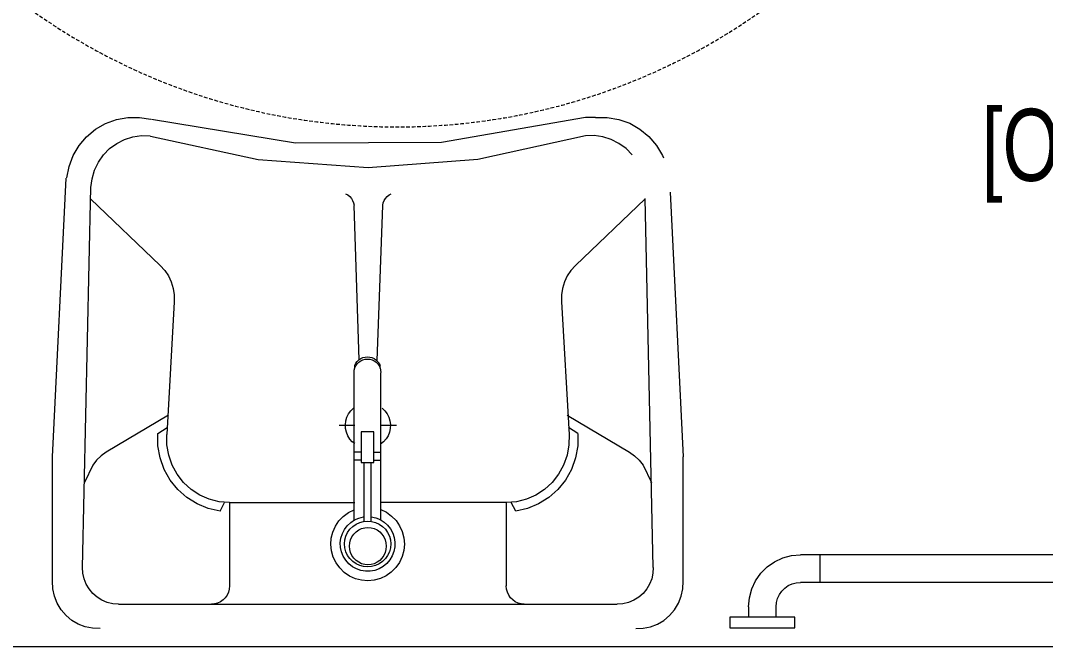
# Model space of a CAD drawing. Header units: millimetres. Extents: x -160614 to 59925, y -157025 to 0.
# Drawn here: x -63682 to -62544, y -113013 to -112318 of the extents above; entities that cross this region are included whole.
import ezdxf

# ---------------------------------------------------------------- set-up
doc = ezdxf.new("R2010")
doc.units = ezdxf.units.MM
doc.header["$LTSCALE"] = 8
doc.linetypes.add('TRATTEGGIATA', pattern=[0.75, 0.5, -0.25])
doc.layers.get('0').update_dxf_attribs({"color": 9, "lineweight": 5})
for name, color, linetype, lineweight in [('72_EGR_BASE_TEXT', 9, 'Continuous', 5), ('72_EGR_EQP_TAG', 9, 'Continuous', 5), ('LOADING', 9, 'Continuous', 5), ('SANIT', 9, 'Continuous', 5), ('Walls', 9, 'Continuous', 5)]:
    doc.layers.add(name, color=color, linetype=linetype, lineweight=lineweight)
doc.layers.get('0').off()
doc.layers.get('0').freeze()
doc.styles.add('X3G_ENTITY_9F38', font='swisscl.ttf', dxfattribs={"height": 0.2})

# ---------------------------------------------------------------- blocks, each defined once
blk = doc.blocks.new('Wheelchair')
at = {"linetype": 'TRATTEGGIATA'}
blk.add_circle((9928.937600090041, 4043.271172839741), 700.0000000000001, dxfattribs=at)
blk = doc.blocks.new('1stF')
at = {"layer": 'SANIT', "color": 9}
for p, q in [((-63587.23051745916, -112432.5957096565, 0.1044569282088159), (-63575.15245282796, -112428.1666132055, 0.1044569282088101)), ((-63575.15245282796, -112428.1666132055, 0.1044569282088101), (-63562.49517119449, -112425.8666121289, 0.1044569282088039)), ((-63562.49517119449, -112425.8666121289, 0.1044569282088039), (-63549.63117201749, -112425.7635094018, 0.1044569282087972)), ((-63549.63117201749, -112425.7635094018, 0.1044569282087972), (-63536.93875527201, -112427.8604080451, 0.1044569282087906)), ((-63376.28014194901, -112454.5731250861, 0.1044569282087053), (-63536.14835362375, -112428.0668017333, 0.1044569282087901)), ((-63054.59997130168, -112425.8511562668, 0.1044569282085414), (-63214.2175478987, -112453.8274309145, 0.1044569282086218)), ((-63043.38517145213, -112425.8322667098, 0.1044569282085357), (-63054.58517137222, -112425.8423561488, 0.1044569282085414)), ((-63043.38437147468, -112425.8294667032, 0.1044569282085357), (-63030.4283717401, -112425.7961632416, 0.104456928208529)), ((-63030.4283717401, -112425.7961632416, 0.104456928208529), (-63017.65805419121, -112427.9936612624, 0.1044569282085219)), ((-63017.65805419121, -112427.9936612624, 0.1044569282085219), (-63005.45751935529, -112432.3559638339, 0.1044569282085152)), ((-63608.25480034278, -112447.2616775492, 0.1044569282088257), (-63598.3738661274, -112439.0237986435, 0.1044569282088212)), ((-63598.3738661274, -112439.0237986435, 0.1044569282088212), (-63587.23051745916, -112432.5957096565, 0.1044569282088159)), ((-63005.45751935529, -112432.3559638339, 0.1044569282085152), (-62994.19006826991, -112438.7530738564, 0.104456928208509)), ((-62994.19006826991, -112438.7530738564, 0.104456928208509), (-62984.19170246046, -112446.9939940135, 0.1044569282085032)), ((-63616.58242204465, -112457.0666440508, 0.1044569282088292), (-63608.25480034278, -112447.2616775492, 0.1044569282088257)), ((-63574.7680408727, -112454.7087101366, 0.1044569282088079), (-63566.08917611028, -112450.2960408303, 0.1044569282088039)), ((-63566.08917611028, -112450.2960408303, 0.1044569282088039), (-63556.82149950141, -112447.3668668219, 0.1044569282087995)), ((-63556.82149950141, -112447.3668668219, 0.1044569282087995), (-63547.20941042766, -112445.9985900634, 0.1044569282087946)), ((-63547.20941042766, -112445.9985900634, 0.1044569282087946), (-63537.50670860318, -112446.2270125812, 0.1044569282087892)), ((-63537.18250309379, -112446.9169099923, 0.1044569282087892), (-63537.19150311552, -112446.9142100641, 0.1044569282087892)), ((-63417.780594874, -112472.9907564939, 0.1044569282087253), (-63537.18250309379, -112446.9169099923, 0.1044569282087892)), ((-63054.67010867462, -112446.2161568278, 0.1044569282085397), (-63173.98699770408, -112472.6354096489, 0.1044569282085996)), ((-63044.96501046192, -112445.9922793263, 0.1044569282085348), (-63054.67500862485, -112446.2223568667, 0.1044569282085397)), ((-63035.35499952204, -112447.3622025844, 0.1044569282085299), (-63044.96501046192, -112445.9922793263, 0.1044569282085348)), ((-63026.0849761244, -112450.2921285576, 0.1044569282085246), (-63035.35499952204, -112447.3622025844, 0.1044569282085299)), ((-63017.4049409079, -112454.7020592423, 0.1044569282085197), (-63026.0849761244, -112450.2921285576, 0.1044569282085246)), ((-62984.19170246046, -112446.9939940135, 0.1044569282085032), (-62975.76042388642, -112456.8334266846, 0.1044569282084984)), ((-63623.11203353066, -112468.1507961941, 0.1044569282088319), (-63616.58242204465, -112457.0666440508, 0.1044569282088292)), ((-63589.46603886044, -112467.4832275097, 0.1044569282088146), (-63582.62889471959, -112460.4882729107, 0.1044569282088114)), ((-63582.62889471959, -112460.4882729107, 0.1044569282088114), (-63574.7680408727, -112454.7087101366, 0.1044569282088079)), ((-63214.2175478987, -112453.8274309145, 0.1044569282086218), (-63376.28014194901, -112454.5731250861, 0.1044569282087053)), ((-63009.54489475122, -112460.4819964748, 0.1044569282085152), (-63017.4049409079, -112454.7020592423, 0.1044569282085197)), ((-63002.71483893186, -112467.4719419329, 0.1044569282085112), (-63009.54489475122, -112460.4819964748, 0.1044569282085152)), ((-62975.76042388642, -112456.8334266846, 0.1044569282084984), (-62969.14883490192, -112467.9764738875, 0.1044569282084939)), ((-63627.65143740695, -112480.1879324445, 0.1044569282088332), (-63623.11203353066, -112468.1507961941, 0.1044569282088319)), ((-63595.09897476766, -112475.5092724927, 0.1044569282088168), (-63589.46603886044, -112467.4832275097, 0.1044569282088146)), ((-63295.87092593318, -112481.6233829687, 0.1044569282086618), (-63417.780594874, -112472.9907564939, 0.1044569282087253)), ((-63173.98699770408, -112472.6354096489, 0.1044569282085996), (-63295.87092593318, -112481.6233829687, 0.1044569282086618)), ((-62969.14883490192, -112467.9764738875, 0.1044569282084939), (-62968.08101060014, -112470.7918665694, 0.104456928208493)), ((-63630.06683650665, -112492.8231517334, 0.1044569282088336), (-63627.65143740695, -112480.1879324445, 0.1044569282088332)), ((-63602.19352880941, -112493.7869291477, 0.104456928208819), (-63599.37900413066, -112484.3548066715, 0.1044569282088186)), ((-63599.37900413066, -112484.3548066715, 0.1044569282088186), (-63595.09897476766, -112475.5092724927, 0.1044569282088168)), ((-63645.9618651779, -112802.2952786752, 0.1044569282088186), (-63630.84183317266, -112493.2406579221, 0.1044569282088341)), ((-63603.46835078491, -112503.5575393281, 0.104456928208819), (-63602.19352880941, -112493.7869291477, 0.104456928208819)), ((-63612.82118652581, -112924.8468140297, 0.1044569282087923), (-63603.47455079161, -112503.5567393776, 0.104456928208819)), ((-62960.57350679097, -112508.8429779618, 0.1044569282084864), (-62946.21246519993, -112802.2896907364, 0.1044569282084566)), ((-63603.7444496933, -112516.2167415333, 0.1044569282088181), (-63526.46386067575, -112589.9761244016, 0.1044569282087728)), ((-63320.818095872, -112510.4328821887, 0.1044569282086724), (-63318.40088504931, -112511.7881628858, 0.1044569282086711)), ((-63318.40088504931, -112511.7881628858, 0.1044569282086711), (-63316.24957108457, -112513.5368457062, 0.1044569282086698)), ((-63316.24957108457, -112513.5368457062, 0.1044569282086698), (-63314.42705438944, -112515.6275311522, 0.1044569282086689)), ((-63314.42705438944, -112515.6275311522, 0.1044569282086689), (-63312.98673545063, -112517.9991196506, 0.104456928208668)), ((-63312.98673545063, -112517.9991196506, 0.104456928208668), (-63311.97051482234, -112520.5823115354, 0.1044569282086671)), ((-63311.97051482234, -112520.5823115354, 0.1044569282086671), (-63311.40839310765, -112523.3015070464, 0.1044569282086667)), ((-63279.52029310964, -112523.3011524001, 0.1044569282086502), (-63278.95801482495, -112520.5818479096, 0.1044569282086502)), ((-63278.95801482495, -112520.5818479096, 0.1044569282086502), (-63277.94143545424, -112517.9985397918, 0.1044569282086498)), ((-63277.94143545424, -112517.9985397918, 0.1044569282086498), (-63276.50055439357, -112515.6268282854, 0.1044569282086494)), ((-63276.50055439357, -112515.6268282854, 0.1044569282086494), (-63274.67767108773, -112513.5363137284, 0.1044569282086485)), ((-63274.67767108773, -112513.5363137284, 0.1044569282086485), (-63272.52568505151, -112511.7876965434, 0.1044569282086476)), ((-63272.52568505151, -112511.7876965434, 0.1044569282086476), (-63270.10789587355, -112510.4324772356, 0.1044569282086462)), ((-62988.4344497128, -112516.2118278968, 0.1044569282085001), (-63065.71386069065, -112589.9724450237, 0.1044569282085348)), ((-62979.36118654587, -112924.8417554541, 0.1044569282084646), (-62988.43582532747, -112515.6685939573, 0.1044569282085001)), ((-63305.6830250668, -112694.6143613314, 0.1044569282086507), (-63311.41439236567, -112523.3944070947, 0.1044569282086667)), ((-63285.68301708164, -112695.6142016188, 0.1044569282086405), (-63279.51439236669, -112523.3941523531, 0.1044569282086502)), ((-63526.46386067575, -112589.9761244016, 0.1044569282087728), (-63521.5038169148, -112595.4560847927, 0.1044569282087697)), ((-63521.5038169148, -112595.4560847927, 0.1044569282087697), (-63517.39376772341, -112601.6160519717, 0.104456928208767)), ((-63070.66381692939, -112595.4524845523, 0.104456928208537), (-63074.77376773773, -112601.6125173731, 0.1044569282085383)), ((-63065.71386069065, -112589.9724450237, 0.1044569282085348), (-63070.66381692939, -112595.4524845523, 0.104456928208537)), ((-63517.39376772341, -112601.6160519717, 0.104456928208767), (-63514.22371421993, -112608.3160266571, 0.1044569282087653)), ((-63514.22371421993, -112608.3160266571, 0.1044569282087653), (-63512.04365752178, -112615.416009248, 0.1044569282087635)), ((-63077.95371423388, -112608.3125427673, 0.1044569282085397), (-63080.1336575356, -112615.4125601758, 0.1044569282085401)), ((-63074.77376773773, -112601.6125173731, 0.1044569282085383), (-63077.95371423388, -112608.3125427673, 0.1044569282085397)), ((-63512.04365752178, -112615.416009248, 0.1044569282087635), (-63510.92359882739, -112622.7660003038, 0.1044569282087622)), ((-63510.92359882739, -112622.7660003038, 0.1044569282087622), (-63510.86353941454, -112630.2059998247, 0.1044569282087617)), ((-63081.25359884143, -112622.7625691191, 0.1044569282085401), (-63081.30353942799, -112630.2025695184, 0.1044569282085397)), ((-63080.1336575356, -112615.4125601758, 0.1044569282085401), (-63081.25359884143, -112622.7625691191, 0.1044569282085401)), ((-63510.86353941454, -112630.2059998247, 0.1044569282087617), (-63519.30236313125, -112777.5060672186, 0.104456928208755)), ((-63081.30353942799, -112630.2025695184, 0.1044569282085397), (-63072.87236314552, -112777.5025021948, 0.1044569282085241)), ((-63299.07224876905, -112691.6462085402, 0.1044569282086476), (-63296.54325046117, -112691.4342883445, 0.1044569282086462)), ((-63296.54325046117, -112691.4342883445, 0.1044569282086462), (-63294.01424877002, -112691.6460681487, 0.1044569282086449)), ((-63310.54295111966, -112703.8744001413, 0.1044569282086525), (-63310.54297643394, -112700.7044001413, 0.1044569282086529)), ((-63310.53917642037, -112700.7061001112, 0.1044569282086529), (-63309.35779435706, -112698.4599906768, 0.1044569282086525)), ((-63310.46925278642, -112703.6656995527, 0.1044569282086525), (-63309.37757148227, -112701.3244908346, 0.104456928208652)), ((-63309.37757148227, -112701.3244908346, 0.104456928208652), (-63307.89588838076, -112699.2083790028, 0.1044569282086516)), ((-63309.35779435706, -112698.4599906768, 0.1044569282086525), (-63307.81911047368, -112696.4417783894, 0.1044569282086516)), ((-63307.89588838076, -112699.2083790028, 0.1044569282086516), (-63306.06930296734, -112697.3817644162, 0.1044569282086507)), ((-63307.81911047368, -112696.4417783894, 0.1044569282086516), (-63305.96602432249, -112694.7075635913, 0.1044569282086511)), ((-63306.06930296734, -112697.3817644162, 0.1044569282086507), (-63303.95311480045, -112695.899947517, 0.1044569282086498)), ((-63305.96602432249, -112694.7075635913, 0.1044569282086511), (-63303.8502355144, -112693.3060466954, 0.1044569282086498)), ((-63303.95311480045, -112695.899947517, 0.1044569282086498), (-63301.61192351911, -112694.8081288211, 0.1044569282086485)), ((-63303.8502355144, -112693.3060466954, 0.1044569282086498), (-63301.53074374032, -112692.2759281726, 0.1044569282086489)), ((-63301.61192351911, -112694.8081288211, 0.1044569282086485), (-63299.11662885878, -112694.1395088945, 0.1044569282086476)), ((-63301.53074374032, -112692.2759281726, 0.1044569282086489), (-63299.07224876905, -112691.6462085402, 0.1044569282086476)), ((-63299.11662885878, -112694.1395088945, 0.1044569282086476), (-63296.54323065706, -112693.9142883446, 0.1044569282086462)), ((-63296.54323065706, -112693.9142883446, 0.1044569282086462), (-63293.96982885973, -112694.1393677942, 0.1044569282086449)), ((-63294.01424877002, -112691.6460681487, 0.1044569282086449), (-63291.5557437414, -112692.2757485161, 0.1044569282086436)), ((-63293.96982885973, -112694.1393677942, 0.1044569282086449), (-63291.4743235205, -112694.807947866, 0.1044569282086436)), ((-63291.5557437414, -112692.2757485161, 0.1044569282086436), (-63289.23623551714, -112693.3056299933, 0.1044569282086422)), ((-63291.4743235205, -112694.807947866, 0.1044569282086436), (-63289.13311480271, -112695.89962917, 0.1044569282086422)), ((-63289.23623551714, -112693.3056299933, 0.1044569282086422), (-63287.12022432411, -112694.7073130958, 0.1044569282086414)), ((-63289.13311480271, -112695.89962917, 0.1044569282086422), (-63287.01700297027, -112697.3813122713, 0.1044569282086409)), ((-63287.12022432411, -112694.7073130958, 0.1044569282086414), (-63285.26721047709, -112696.4412982984, 0.10445692820864)), ((-63287.01700297027, -112697.3813122713, 0.1044569282086409), (-63285.19038838387, -112699.207897685, 0.10445692820864)), ((-63285.26721047709, -112696.4412982984, 0.10445692820864), (-63283.72839436104, -112698.4593860101, 0.1044569282086391)), ((-63285.19038838387, -112699.207897685, 0.10445692820864), (-63283.70857148484, -112701.3240858518, 0.1044569282086387)), ((-63283.72839436104, -112698.4593860101, 0.1044569282086391), (-63282.54687642475, -112700.7054765747, 0.1044569282086383)), ((-63283.70857148484, -112701.3240858518, 0.1044569282086387), (-63282.61675278895, -112703.665277133, 0.1044569282086383)), ((-63282.54295112059, -112703.8741765437, 0.1044569282086383), (-63282.5429764351, -112700.7041765439, 0.1044569282086383)), ((-63311.36281230958, -112708.7344066885, 0.1044569282086525), (-63311.13783285959, -112706.1610048919, 0.1044569282086529)), ((-63311.35160418373, -112872.5444066043, 0.1044569282086405), (-63311.35291230964, -112708.7344066094, 0.1044569282086525)), ((-63311.13783285959, -112706.1610048919, 0.1044569282086529), (-63310.46925278642, -112703.6656995527, 0.1044569282086525)), ((-63282.61675278895, -112703.665277133, 0.1044569282086383), (-63281.9481328624, -112706.1605717938, 0.1044569282086378)), ((-63281.9481328624, -112706.1605717938, 0.1044569282086378), (-63281.72291231045, -112708.7341699953, 0.1044569282086374)), ((-63281.72160586162, -112872.3341699902, 0.1044569282086249), (-63281.72290831764, -112709.2341699952, 0.1044569282086374)), ((-63314.91837330448, -112751.1863350833, 0.1044569282086511), (-63311.87219681876, -112748.2417107575, 0.1044569282086498)), ((-63280.38729743013, -112748.1650593308, 0.1044569282086338), (-63277.32647403149, -112751.0951348884, 0.104456928208632)), ((-63517.28253474232, -112756.0160510883, 0.1044569282087555), (-63586.41030766122, -112796.9751031183, 0.1044569282087884)), ((-63320.54118335299, -112762.4504799853, 0.1044569282086533), (-63319.31621574453, -112758.3942702031, 0.1044569282086529)), ((-63319.31621574453, -112758.3942702031, 0.1044569282086529), (-63317.4238460167, -112754.6034550911, 0.1044569282086525)), ((-63317.4238460167, -112754.6034550911, 0.1044569282086525), (-63314.91837330448, -112751.1863350833, 0.1044569282086511)), ((-63277.32647403149, -112751.0951348884, 0.104456928208632), (-63274.80464684364, -112754.49971475, 0.1044569282086303)), ((-63274.80464684364, -112754.49971475, 0.1044569282086303), (-63272.89381664275, -112758.2815994909, 0.1044569282086289)), ((-63272.89381664275, -112758.2815994909, 0.1044569282086289), (-63271.64918430202, -112762.331489552, 0.104456928208628)), ((-63074.89253475663, -112756.0125183263, 0.1044569282085268), (-63005.76410767954, -112796.9704662937, 0.1044569282084881)), ((-63529.23237071728, -112776.5561465159, 0.1044569282087599), (-63518.80242446071, -112769.8260632261, 0.104456928208755)), ((-63310.68244203605, -112767.6244012573, 0.104456928208648), (-63327.83244203549, -112767.6245382109, 0.1044569282086569)), ((-63321.06364977668, -112766.6550841577, 0.1044569282086533), (-63320.54118335299, -112762.4504799853, 0.1044569282086533)), ((-63320.86851597606, -112770.8877825995, 0.1044569282086529), (-63321.06364977668, -112766.6550841577, 0.1044569282086533)), ((-63319.9614829268, -112775.0263753565, 0.104456928208652), (-63320.86851597606, -112770.8877825995, 0.1044569282086529)), ((-63264.33244203735, -112767.6240311234, 0.104456928208624), (-63281.68244203675, -112767.6241696741, 0.1044569282086329)), ((-63271.28081693832, -112770.7670866107, 0.1044569282086271), (-63272.16778385156, -112774.9103936936, 0.1044569282086276)), ((-63271.64918430202, -112762.331489552, 0.104456928208628), (-63271.10625074414, -112766.5337852164, 0.1044569282086276)), ((-63271.10625074414, -112766.5337852164, 0.1044569282086276), (-63271.28081693832, -112770.7670866107, 0.1044569282086271)), ((-63062.94237073214, -112776.5524228974, 0.1044569282085192), (-63073.37242447521, -112769.8225061878, 0.104456928208525)), ((-63529.04086247279, -112790.111044987, 0.104456928208759), (-63529.2280707453, -112776.5526464815, 0.1044569282087599)), ((-63519.12187060673, -112789.0924657776, 0.1044569282087542), (-63519.29876311688, -112777.5078671898, 0.104456928208755)), ((-63318.36845157208, -112778.9527626351, 0.1044569282086511), (-63319.9614829268, -112775.0263753565, 0.104456928208652)), ((-63316.13542281842, -112782.5534448031, 0.1044569282086494), (-63318.36845157208, -112778.9527626351, 0.1044569282086511)), ((-63289.40238749475, -112774.4542313229, 0.1044569282086365), (-63303.68238749431, -112774.4543453577, 0.1044569282086436)), ((-63303.68238749431, -112774.4543453577, 0.1044569282086436), (-63303.68211470504, -112808.6143453565, 0.1044569282086409)), ((-63289.40211470571, -112808.6142313216, 0.1044569282086338), (-63289.40238749475, -112774.4542313229, 0.1044569282086365)), ((-63275.95722359564, -112782.4559239551, 0.1044569282086289), (-63278.75069815904, -112785.6412462627, 0.1044569282086298)), ((-63273.74155243841, -112778.8441062614, 0.104456928208628), (-63275.95722359564, -112782.4559239551, 0.1044569282086289)), ((-63272.16778385156, -112774.9103936936, 0.1044569282086276), (-63273.74155243841, -112778.8441062614, 0.104456928208628)), ((-63072.87596313428, -112777.5039022234, 0.1044569282085241), (-63073.05267062091, -112789.0889036349, 0.1044569282085232)), ((-63062.94667075999, -112776.5489229319, 0.1044569282085192), (-63063.13376247819, -112790.1085244264, 0.1044569282085183)), ((-63526.62775595515, -112803.449725717, 0.1044569282087568), (-63529.04086247279, -112790.111044987, 0.104456928208759)), ((-63517.08787955862, -112800.4939495352, 0.1044569282087519), (-63519.12187060673, -112789.0924657776, 0.1044569282087542)), ((-63313.32619748829, -112785.7254223699, 0.104456928208648), (-63316.13542281842, -112782.5534448031, 0.1044569282086494)), ((-63310.68228240317, -112787.6144012567, 0.1044569282086462), (-63313.32619748829, -112785.7254223699, 0.104456928208648)), ((-63278.75069815904, -112785.6412462627, 0.1044569282086298), (-63282.04237685149, -112788.309472549, 0.1044569282086316)), ((-63073.05267062091, -112789.0889036349, 0.1044569282085232), (-63075.08647957264, -112800.4904198766, 0.1044569282085237)), ((-63063.13376247819, -112790.1085244264, 0.1044569282085183), (-63065.5468559601, -112803.4472436968, 0.1044569282085183)), ((-63645.96106282744, -112940.337078673, 0.1044569282088079), (-63645.96216516342, -112802.2970786775, 0.1044569282088186)), ((-63592.15707544662, -112801.0091490099, 0.104456928208791), (-63597.21533656778, -112805.8777894034, 0.1044569282087932)), ((-63586.41030766122, -112796.9751031183, 0.1044569282087884), (-63592.15707544662, -112801.0091490099, 0.104456928208791)), ((-63522.05685420573, -112816.191289216, 0.1044569282087533), (-63526.62775595515, -112803.449725717, 0.1044569282087568)), ((-63513.2512924234, -112811.405418898, 0.1044569282087493), (-63517.08787955862, -112800.4939495352, 0.1044569282087519)), ((-63303.68220749829, -112796.9943453571, 0.1044569282086418), (-63311.35220749822, -112796.9944066067, 0.1044569282086458)), ((-63289.40220749873, -112796.9942313222, 0.1044569282086347), (-63281.35220749892, -112796.9941670379, 0.1044569282086303)), ((-63075.08647957264, -112800.4904198766, 0.1044569282085237), (-63078.92289243737, -112811.401950513, 0.1044569282085246)), ((-63065.5468559601, -112803.4472436968, 0.1044569282085183), (-63070.11775421124, -112816.1887801987, 0.1044569282085197)), ((-63005.76410767954, -112796.9704662937, 0.1044569282084881), (-63000.01787546958, -112801.0039204066, 0.1044569282084846)), ((-63000.01787546958, -112801.0039204066, 0.1044569282084846), (-62994.95893658703, -112805.872980008, 0.1044569282084819)), ((-62946.21106285002, -112940.3314907298, 0.1044569282084464), (-62946.21216518601, -112802.2914907343, 0.1044569282084566)), ((-63601.46589193755, -112811.4666233473, 0.104456928208795), (-63610.71193669603, -112830.906797183, 0.1044569282087981)), ((-63597.21533656778, -112805.8777894034, 0.1044569282087932), (-63601.46589193755, -112811.4666233473, 0.104456928208795)), ((-63515.4561600695, -112827.9794365058, 0.1044569282087493), (-63522.05685420573, -112816.191289216, 0.1044569282087533)), ((-63507.7149115252, -112821.5358746868, 0.1044569282087457), (-63513.2512924234, -112811.405418898, 0.1044569282087493)), ((-63303.68213674548, -112805.8543453565, 0.1044569282086414), (-63311.35213674541, -112805.8544066063, 0.1044569282086454)), ((-63303.68211470504, -112808.6143453565, 0.1044569282086409), (-63289.40211470571, -112808.6142313216, 0.1044569282086338)), ((-63300.35159595875, -112873.5743187624, 0.1044569282086347), (-63300.35211470543, -112808.6143187643, 0.1044569282086396)), ((-63292.35159595922, -112873.5742548774, 0.1044569282086303), (-63292.35211470543, -112808.6142548794, 0.1044569282086351)), ((-63289.40213674615, -112805.8542313217, 0.1044569282086338), (-63281.35213674634, -112805.8541670376, 0.1044569282086298)), ((-63078.92289243737, -112811.401950513, 0.1044569282085246), (-63084.45911153901, -112821.5324947237, 0.1044569282085268)), ((-63070.11775421124, -112816.1887801987, 0.1044569282085197), (-63076.71846007562, -112827.9769329098, 0.1044569282085223)), ((-62994.95893658703, -112805.872980008, 0.1044569282084819), (-62990.70869196189, -112811.4611460672, 0.1044569282084793)), ((-62990.70869196189, -112811.4611460672, 0.1044569282084793), (-62981.46193671605, -112830.9017722267, 0.104456928208473)), ((-63500.62653902551, -112830.6146180821, 0.1044569282087413), (-63507.7149115252, -112821.5358746868, 0.1044569282087457)), ((-63084.45911153901, -112821.5324947237, 0.1044569282085268), (-63091.54733903852, -112830.6113513277, 0.1044569282085299)), ((-63076.71846007562, -112827.9769329098, 0.1044569282085223), (-63085.16467618482, -112838.4822003584, 0.1044569282085259)), ((-63507.00997617847, -112838.4846690581, 0.1044569282087439), (-63515.4561600695, -112827.9794365058, 0.1044569282087493)), ((-63496.95690490218, -112847.4101887784, 0.1044569282087382), (-63507.00997617847, -112838.4846690581, 0.1044569282087439)), ((-63492.17527685995, -112838.3992505937, 0.1044569282087364), (-63500.62653902551, -112830.6146180821, 0.1044569282087413)), ((-63482.58822669886, -112844.6806740353, 0.1044569282087311), (-63492.17527685995, -112838.3992505937, 0.1044569282087364)), ((-63099.99847687228, -112838.3961188156, 0.1044569282085334), (-63109.5854267106, -112844.6776953737, 0.1044569282085379)), ((-63091.54733903852, -112830.6113513277, 0.1044569282085299), (-63099.99847687228, -112838.3961188156, 0.1044569282085334)), ((-63085.16467618482, -112838.4822003584, 0.1044569282085259), (-63095.21770490945, -112847.4076806386, 0.1044569282085303)), ((-63485.57794822851, -112854.5070979103, 0.1044569282087315), (-63496.95690490218, -112847.4101887784, 0.1044569282087382)), ((-63472.12108987902, -112849.2913904488, 0.1044569282087253), (-63482.58822669886, -112844.6806740353, 0.1044569282087311)), ((-63461.05296738382, -112852.108302063, 0.1044569282087191), (-63472.12108987902, -112849.2913904488, 0.1044569282087253)), ((-63120.05248989031, -112849.2885789599, 0.1044569282085432), (-63131.12056739448, -112852.1056673455, 0.1044569282085485)), ((-63109.5854267106, -112844.6776953737, 0.1044569282085379), (-63120.05248989031, -112849.2885789599, 0.1044569282085432)), ((-63095.21770490945, -112847.4076806386, 0.1044569282085303), (-63106.59664823679, -112854.504571507, 0.1044569282085357)), ((-63473.19210774923, -112859.5760990018, 0.1044569282087248), (-63485.57794822851, -112854.5070979103, 0.1044569282087315)), ((-63460.14448459499, -112862.4754948085, 0.1044569282087177), (-63473.19210774923, -112859.5760990018, 0.1044569282087248)), ((-63449.68175981945, -112853.0555112566, 0.1044569282087133), (-63461.05296738382, -112852.108302063, 0.1044569282087191)), ((-63460.14168459416, -112862.4755947861, 0.1044569282087177), (-63455.11176157609, -112852.8355546186, 0.104456928208716)), ((-63449.68175981945, -112853.0555112566, 0.1044569282087133), (-63310.6817598241, -112853.0544012545, 0.1044569282086414)), ((-63449.68175981945, -112853.0555112566, 0.1044569282087133), (-63449.68102170766, -112945.4855112538, 0.1044569282087062)), ((-63317.67607173329, -112864.0855571089, 0.104456928208644), (-63311.35469692672, -112860.9307066286, 0.1044569282086414)), ((-63311.35469692672, -112860.9307066286, 0.1044569282086414), (-63311.35369692888, -112860.9304066205, 0.1044569282086414)), ((-63281.85839850275, -112860.7331710821, 0.1044569282086258), (-63275.4955739915, -112863.8026202711, 0.1044569282086223)), ((-63142.49175982905, -112853.0530581519, 0.1044569282085543), (-63281.68175982457, -112853.0541696711, 0.1044569282086263)), ((-63131.12056739448, -112852.1056673455, 0.1044569282085485), (-63142.49175982905, -112853.0530581519, 0.1044569282085543)), ((-63142.48175982927, -112853.0530580718, 0.1044569282085543), (-63142.48102171771, -112945.4830580688, 0.1044569282085477)), ((-63132.02168460499, -112862.4729745421, 0.1044569282085485), (-63137.06176158605, -112852.8330147897, 0.1044569282085517)), ((-63118.983707754, -112859.5740704254, 0.1044569282085419), (-63132.02888460556, -112862.4728745993, 0.1044569282085485)), ((-63106.59664823679, -112854.504571507, 0.1044569282085357), (-63118.983707754, -112859.5740704254, 0.1044569282085419)), ((-63332.15335043665, -112879.2749727194, 0.1044569282086507), (-63328.23359737388, -112873.3972414176, 0.1044569282086489)), ((-63328.23359737388, -112873.3972414176, 0.1044569282086489), (-63323.35943821265, -112868.2832024943, 0.1044569282086467)), ((-63323.35943821265, -112868.2832024943, 0.1044569282086467), (-63317.67607173329, -112864.0855571089, 0.104456928208644)), ((-63315.10868401505, -112875.0700366069, 0.1044569282086418), (-63310.76900677272, -112872.2202019518, 0.10445692820864)), ((-63310.76900677272, -112872.2202019518, 0.10445692820864), (-63306.00722328533, -112870.1523639259, 0.1044569282086378)), ((-63306.00722328533, -112870.1523639259, 0.1044569282086378), (-63300.96213307191, -112868.9268236377, 0.1044569282086351)), ((-63300.96213307191, -112868.9268236377, 0.1044569282086351), (-63300.96113307291, -112868.9267236296, 0.1044569282086351)), ((-63292.35243377188, -112868.8391548839, 0.1044569282086307), (-63287.28372480889, -112869.9615144068, 0.104456928208628)), ((-63287.28372480889, -112869.9615144068, 0.104456928208628), (-63282.48080907535, -112871.931776053, 0.1044569282086254)), ((-63282.48080907535, -112871.931776053, 0.1044569282086254), (-63278.08388702857, -112874.6925409407, 0.1044569282086227)), ((-63275.4955739915, -112863.8026202711, 0.1044569282086223), (-63269.75644108193, -112867.9236744404, 0.1044569282086192)), ((-63269.75644108193, -112867.9236744404, 0.1044569282086192), (-63264.81420076924, -112872.971834974, 0.104456928208616)), ((-63264.81420076924, -112872.971834974, 0.104456928208616), (-63260.81595425523, -112878.7965030456, 0.1044569282086138)), ((-63335.00109880563, -112885.7404954606, 0.1044569282086516), (-63332.15335043665, -112879.2749727194, 0.1044569282086507)), ((-63324.40508574463, -112887.3760108448, 0.1044569282086458), (-63322.02792260313, -112882.7603918617, 0.1044569282086449)), ((-63322.02792260313, -112882.7603918617, 0.1044569282086449), (-63318.898655681, -112878.6181668725, 0.1044569282086436)), ((-63318.898655681, -112878.6181668725, 0.1044569282086436), (-63315.10868401505, -112875.0700366069, 0.1044569282086418)), ((-63318.57379481901, -112886.2396642785, 0.1044569282086431), (-63316.00842370122, -112882.6228437921, 0.1044569282086418)), ((-63316.00842370122, -112882.6228437921, 0.1044569282086418), (-63312.84554863401, -112879.5006185345, 0.1044569282086405)), ((-63312.84554863401, -112879.5006185345, 0.1044569282086405), (-63309.18176885793, -112876.9680892767, 0.1044569282086387)), ((-63309.20260102866, -112885.4619894433, 0.1044569282086383), (-63306.28911757196, -112883.3903661773, 0.1044569282086369)), ((-63309.18176885793, -112876.9680892767, 0.1044569282086387), (-63305.12808375905, -112875.1020569056, 0.1044569282086369)), ((-63306.28911757196, -112883.3903661773, 0.1044569282086369), (-63303.06562976126, -112881.8639404359, 0.1044569282086351)), ((-63305.12808375905, -112875.1020569056, 0.1044569282086369), (-63300.8073928855, -112873.9592224022, 0.1044569282086347)), ((-63303.06562976126, -112881.8639404359, 0.1044569282086351), (-63299.62973722612, -112880.9291129981, 0.1044569282086334)), ((-63300.8073928855, -112873.9592224022, 0.1044569282086347), (-63296.35159595922, -112873.5742868198, 0.1044569282086325)), ((-63299.62973722612, -112880.9291129981, 0.1044569282086334), (-63296.08653974027, -112880.6142847033, 0.1044569282086316)), ((-63296.35159595922, -112873.5742868198, 0.1044569282086325), (-63291.89549288555, -112873.9591512349, 0.1044569282086303)), ((-63296.08653974027, -112880.6142847033, 0.1044569282086316), (-63292.54303722648, -112880.9290564063, 0.1044569282086298)), ((-63292.54303722648, -112880.9290564063, 0.1044569282086298), (-63289.10742976196, -112881.8638289708, 0.104456928208628)), ((-63291.89549288555, -112873.9591512349, 0.1044569282086303), (-63287.5750837599, -112875.101916734, 0.1044569282086276)), ((-63289.10742976196, -112881.8638289708, 0.104456928208628), (-63285.8839175725, -112883.3902032292, 0.1044569282086263)), ((-63287.5750837599, -112875.101916734, 0.1044569282086276), (-63283.5213688587, -112876.9678843623, 0.1044569282086254)), ((-63285.8839175725, -112883.3902032292, 0.1044569282086263), (-63282.97040102963, -112885.4617799628, 0.1044569282086245)), ((-63283.5213688587, -112876.9678843623, 0.1044569282086254), (-63279.85754863551, -112879.5003551046, 0.1044569282086236)), ((-63279.85754863551, -112879.5003551046, 0.1044569282086236), (-63276.69462370273, -112882.6225298468, 0.1044569282086214)), ((-63278.08388702857, -112874.6925409407, 0.1044569282086227), (-63274.22235931671, -112878.162710104, 0.1044569282086205)), ((-63276.69462370273, -112882.6225298468, 0.1044569282086214), (-63274.12919482036, -112886.2393093604, 0.10445692820862)), ((-63274.22235931671, -112878.162710104, 0.1044569282086205), (-63271.00902675168, -112882.2406844436, 0.1044569282086187)), ((-63271.00902675168, -112882.2406844436, 0.1044569282086187), (-63268.53859029111, -112886.8064647161, 0.1044569282086169)), ((-63260.81595425523, -112878.7965030456, 0.1044569282086138), (-63257.88170293352, -112885.223279614, 0.1044569282086116)), ((-63337.17458773643, -112899.6491128179, 0.1044569282086516), (-63336.69184402243, -112892.6007089627, 0.104456928208652)), ((-63336.69184402243, -112892.6007089627, 0.104456928208652), (-63335.00109880563, -112885.7404954606, 0.1044569282086516)), ((-63326.64770509774, -112897.4750287539, 0.1044569282086462), (-63325.96014618856, -112892.3294232633, 0.1044569282086462)), ((-63325.96014618856, -112892.3294232633, 0.1044569282086462), (-63324.40508574463, -112887.3760108448, 0.1044569282086458)), ((-63322.01139368216, -112898.9044917302, 0.1044569282086436), (-63321.62162880652, -112894.5060886176, 0.104456928208644)), ((-63321.62162880652, -112894.5060886176, 0.104456928208644), (-63320.46406286332, -112890.2412793734, 0.1044569282086436)), ((-63320.46406286332, -112890.2412793734, 0.1044569282086436), (-63318.57379481901, -112886.2396642785, 0.1044569282086431)), ((-63316.18140300881, -112897.7365451739, 0.1044569282086409), (-63315.26093086746, -112894.2479378234, 0.1044569282086405)), ((-63315.26093086746, -112894.2479378234, 0.1044569282086405), (-63313.7577570079, -112890.9745258194, 0.10445692820864)), ((-63313.7577570079, -112890.9745258194, 0.10445692820864), (-63311.71778063342, -112888.0160095288, 0.1044569282086391)), ((-63311.71778063342, -112888.0160095288, 0.1044569282086391), (-63309.20260102866, -112885.4619894433, 0.1044569282086383)), ((-63282.97040102963, -112885.4617799628, 0.1044569282086245), (-63280.45518063434, -112888.0157598773, 0.1044569282086232)), ((-63280.45518063434, -112888.0157598773, 0.1044569282086232), (-63278.41515700897, -112890.9742435867, 0.1044569282086218)), ((-63278.41515700897, -112890.9742435867, 0.1044569282086218), (-63276.91193086893, -112894.2476315825, 0.1044569282086209)), ((-63276.91193086893, -112894.2476315825, 0.1044569282086209), (-63275.99140301027, -112897.7362242317, 0.10445692820862)), ((-63274.12919482036, -112886.2393093604, 0.10445692820862), (-63272.23886286473, -112890.2408942649, 0.1044569282086187)), ((-63272.23886286473, -112890.2408942649, 0.1044569282086187), (-63271.08122880809, -112894.5056850207, 0.1044569282086178)), ((-63271.08122880809, -112894.5056850207, 0.1044569282086178), (-63270.69139368396, -112898.9040819078, 0.1044569282086174)), ((-63268.53859029111, -112886.8064647161, 0.1044569282086169), (-63266.88275099552, -112891.727251493, 0.104456928208616)), ((-63266.88275099552, -112891.727251493, 0.104456928208616), (-63266.09051002195, -112896.8581451669, 0.1044569282086152)), ((-63257.88170293352, -112885.223279614, 0.1044569282086116), (-63256.09904833656, -112892.0601653786, 0.1044569282086103)), ((-63256.09904833656, -112892.0601653786, 0.1044569282086103), (-63255.52189210738, -112899.1014607698, 0.1044569282086094)), ((-63336.43513162975, -112906.6751069131, 0.1044569282086507), (-63337.17458773643, -112899.6491128179, 0.1044569282086516)), ((-63334.49547737936, -112913.4685914238, 0.1044569282086494), (-63336.43513162975, -112906.6751069131, 0.1044569282086507)), ((-63326.44756366877, -112902.6629271557, 0.1044569282086458), (-63326.64770509774, -112897.4750287539, 0.1044569282086462)), ((-63325.36562311958, -112907.7407185161, 0.1044569282086449), (-63326.44756366877, -112902.6629271557, 0.1044569282086458)), ((-63321.62155855825, -112903.3028886172, 0.1044569282086431), (-63322.01139368216, -112898.9044917302, 0.1044569282086436)), ((-63320.46372449776, -112907.5680793715, 0.1044569282086422), (-63321.62155855825, -112903.3028886172, 0.1044569282086431)), ((-63318.57339254284, -112911.5696642759, 0.1044569282086409), (-63320.46372449776, -112907.5680793715, 0.1044569282086422)), ((-63316.49137427734, -112901.3344476494, 0.1044569282086409), (-63316.18140300881, -112897.7365451739, 0.1044569282086409)), ((-63316.18134554574, -112904.9323451738, 0.1044569282086405), (-63316.49137427734, -112901.3344476494, 0.1044569282086409)), ((-63315.26071768493, -112908.4212378222, 0.1044569282086396), (-63316.18134554574, -112904.9323451738, 0.1044569282086405)), ((-63275.9913455472, -112904.9320242314, 0.1044569282086196), (-63276.91191768652, -112908.4209315828, 0.1044569282086196)), ((-63275.99140301027, -112897.7362242317, 0.10445692820862), (-63275.68137427868, -112901.3341217559, 0.1044569282086196)), ((-63275.68137427868, -112901.3341217559, 0.1044569282086196), (-63275.9913455472, -112904.9320242314, 0.1044569282086196)), ((-63272.23892449966, -112907.5676942661, 0.1044569282086174), (-63274.12919254421, -112911.5693093614, 0.1044569282086183)), ((-63271.08115855983, -112903.3024850205, 0.1044569282086169), (-63272.23892449966, -112907.5676942661, 0.1044569282086174)), ((-63270.69139368396, -112898.9040819078, 0.1044569282086174), (-63271.08115855983, -112903.3024850205, 0.1044569282086169)), ((-63267.16302785516, -112907.1474537319, 0.1044569282086147), (-63268.99658906675, -112912.004768374, 0.1044569282086156)), ((-63266.18486857234, -112902.0486459205, 0.1044569282086147), (-63267.16302785516, -112907.1474537319, 0.1044569282086147)), ((-63266.09051002195, -112896.8581451669, 0.1044569282086152), (-63266.18486857234, -112902.0486459205, 0.1044569282086147)), ((-63256.16703592619, -112906.1367659218, 0.1044569282086094), (-63258.01538147271, -112912.9556806822, 0.1044569282086098)), ((-63255.52189210738, -112899.1014607698, 0.1044569282086094), (-63256.16703592619, -112906.1367659218, 0.1044569282086094)), ((-63331.41352660727, -112919.8264668125, 0.1044569282086471), (-63334.49547737936, -112913.4685914238, 0.1044569282086494)), ((-63323.43368464062, -112912.5592030883, 0.1044569282086436), (-63325.36562311958, -112907.7407185161, 0.1044569282086449)), ((-63320.70804935397, -112916.9779813227, 0.1044569282086418), (-63323.43368464062, -112912.5592030883, 0.1044569282086436)), ((-63317.26891829638, -112920.8671538592, 0.1044569282086396), (-63320.70804935397, -112916.9779813227, 0.1044569282086418)), ((-63316.00786366133, -112915.1863437889, 0.1044569282086396), (-63318.57339254284, -112911.5696642759, 0.1044569282086409)), ((-63312.84523873084, -112918.3082185332, 0.1044569282086378), (-63316.00786366133, -112915.1863437889, 0.1044569282086396)), ((-63313.75749154534, -112911.6945258179, 0.1044569282086387), (-63315.26071768493, -112908.4212378222, 0.1044569282086396)), ((-63311.71736792015, -112914.6530095263, 0.1044569282086374), (-63313.75749154534, -112911.6945258179, 0.1044569282086387)), ((-63309.18141850765, -112920.8406892754, 0.1044569282086356), (-63312.84523873084, -112918.3082185332, 0.1044569282086378)), ((-63309.20234752662, -112917.2067894425, 0.1044569282086356), (-63311.71736792015, -112914.6530095263, 0.1044569282086374)), ((-63306.28883098351, -112919.2783661763, 0.1044569282086343), (-63309.20234752662, -112917.2067894425, 0.1044569282086356)), ((-63282.97014752735, -112917.2065799618, 0.1044569282086223), (-63285.88363098429, -112919.2782032281, 0.1044569282086236)), ((-63279.85723873234, -112918.3079551033, 0.1044569282086205), (-63283.52101850841, -112920.8404843608, 0.1044569282086223)), ((-63280.45516792132, -112914.6527598782, 0.1044569282086209), (-63282.97014752735, -112917.2065799618, 0.1044569282086223)), ((-63278.41509154678, -112911.6942435867, 0.1044569282086205), (-63280.45516792132, -112914.6527598782, 0.1044569282086209)), ((-63276.69466366252, -112915.1860298482, 0.1044569282086192), (-63279.85723873234, -112918.3079551033, 0.1044569282086205)), ((-63276.91191768652, -112908.4209315828, 0.1044569282086196), (-63278.41509154678, -112911.6942435867, 0.1044569282086205)), ((-63274.12919254421, -112911.5693093614, 0.1044569282086183), (-63276.69466366252, -112915.1860298482, 0.1044569282086192)), ((-63271.63135334669, -112916.4777894143, 0.1044569282086165), (-63274.9905217365, -112920.4362162397, 0.1044569282086178)), ((-63268.99658906675, -112912.004768374, 0.1044569282086156), (-63271.63135334669, -112916.4777894143, 0.1044569282086165)), ((-63258.01538147271, -112912.9556806822, 0.1044569282086098), (-63261.01183037559, -112919.3543046111, 0.1044569282086107)), ((-62853.02284869883, -112924.3575982422, 0.104456928208362), (-62844.79851468635, -112918.5987925655, 0.104456928208358)), ((-62844.79851468635, -112918.5987925655, 0.104456928208358), (-62835.69891857059, -112914.3555798993, 0.104456928208354)), ((-62835.69891857059, -112914.3555798993, 0.104456928208354), (-62826.00089932146, -112911.7570224544, 0.1044569282083491)), ((-62826.00089932146, -112911.7570224544, 0.1044569282083491), (-62815.99893630954, -112910.8818725825, 0.1044569282083438)), ((-62794.39893631038, -112910.8817000929, 0.1044569282083327), (-62815.99893630954, -112910.8818725825, 0.1044569282083438)), ((-61963.66698449833, -112910.8767302374, 0.1044569282080112), (-62794.39893631038, -112910.8817000929, 0.1044569282083327)), ((-62794.39893631038, -112910.8817000929, 0.1044569282083327), (-62794.39869324403, -112941.319700092, 0.1044569282083305)), ((-63612.44573575776, -112931.2042110319, 0.1044569282087915), (-63612.8113865052, -112924.8494139514, 0.1044569282087923)), ((-63327.28198084288, -112925.55733382, 0.1044569282086445), (-63331.41352660727, -112919.8264668125, 0.1044569282086471)), ((-63322.22454145068, -112930.4901934332, 0.1044569282086414), (-63327.28198084288, -112925.55733382, 0.1044569282086445)), ((-63313.21669237787, -112924.1128214997, 0.1044569282086374), (-63317.26891829638, -112920.8671538592, 0.1044569282086396)), ((-63308.67077235883, -112926.6196851977, 0.1044569282086347), (-63313.21669237787, -112924.1128214997, 0.1044569282086374)), ((-63305.12730360503, -112922.7068569006, 0.1044569282086334), (-63309.18141850765, -112920.8406892754, 0.1044569282086356)), ((-63303.76335882308, -112928.314646009, 0.104456928208632), (-63308.67077235883, -112926.6196851977, 0.1044569282086347)), ((-63303.06501879363, -112920.8048404321, 0.1044569282086325), (-63306.28883098351, -112919.2783661763, 0.1044569282086343)), ((-63300.80689447984, -112923.8495223998, 0.1044569282086311), (-63305.12730360503, -112922.7068569006, 0.1044569282086334)), ((-63298.6388521691, -112929.1479050867, 0.1044569282086294), (-63303.76335882308, -112928.314646009, 0.104456928208632)), ((-63299.62941132957, -112921.7395129966, 0.1044569282086307), (-63303.06501879363, -112920.8048404321, 0.1044569282086325)), ((-63296.35119140713, -112924.2342868182, 0.1044569282086285), (-63300.80689447984, -112923.8495223998, 0.1044569282086311)), ((-63296.08620881574, -112922.0542847021, 0.1044569282086285), (-63299.62941132957, -112921.7395129966, 0.1044569282086307)), ((-63293.44785259158, -112929.0949636333, 0.1044569282086267), (-63298.6388521691, -112929.1479050867, 0.1044569282086294)), ((-63291.89549448021, -112923.8494512367, 0.1044569282086263), (-63296.35119140713, -112924.2342868182, 0.1044569282086285)), ((-63292.54301132966, -112921.7394564074, 0.1044569282086267), (-63296.08620881574, -112922.0542847021, 0.1044569282086285)), ((-63288.34136007825, -112928.1574228548, 0.104456928208624), (-63293.44785259158, -112929.0949636333, 0.1044569282086267)), ((-63289.10741879401, -112920.8047289719, 0.1044569282086249), (-63292.54301132966, -112921.7394564074, 0.1044569282086267)), ((-63287.57510360569, -112922.7067167356, 0.104456928208624), (-63291.89549448021, -112923.8494512367, 0.1044569282086263)), ((-63285.88363098429, -112919.2782032281, 0.1044569282086236), (-63289.10741879401, -112920.8047289719, 0.1044569282086249)), ((-63283.46967440943, -112926.3627839513, 0.1044569282086218), (-63288.34136007825, -112928.1574228548, 0.104456928208624)), ((-63283.52101850841, -112920.8404843608, 0.1044569282086223), (-63287.57510360569, -112922.7067167356, 0.104456928208624)), ((-63278.97569516423, -112923.7637480638, 0.1044569282086196), (-63283.46967440943, -112926.3627839513, 0.1044569282086218)), ((-63274.9905217365, -112920.4362162397, 0.1044569282086178), (-63278.97569516423, -112923.7637480638, 0.1044569282086196)), ((-63270.0569442432, -112930.1402768423, 0.1044569282086147), (-63275.83501178079, -112934.2054229839, 0.1044569282086174)), ((-63265.06608417357, -112925.1400369868, 0.1044569282086125), (-63270.0569442432, -112930.1402768423, 0.1044569282086147)), ((-63261.01183037559, -112919.3543046111, 0.1044569282086107), (-63265.06608417357, -112925.1400369868, 0.1044569282086125)), ((-62979.3510865253, -112924.8443553734, 0.1044569282084646), (-62979.71643578314, -112931.1985582911, 0.1044569282084646)), ((-62860.12226200715, -112931.4568549357, 0.1044569282083651), (-62853.02284869883, -112924.3575982422, 0.104456928208362)), ((-63645.56199577922, -112948.7331754866, 0.1044569282088074), (-63645.9605628369, -112940.3358786692, 0.1044569282088079)), ((-63611.07668611599, -112937.4206000993, 0.1044569282087901), (-63612.44573575776, -112931.2042110319, 0.1044569282087915)), ((-63608.73883883754, -112943.3410814304, 0.1044569282087888), (-63611.07668611599, -112937.4206000993, 0.1044569282087901)), ((-63316.39240960969, -112934.4774468603, 0.1044569282086383), (-63322.22454145068, -112930.4901934332, 0.1044569282086414)), ((-63309.95958627277, -112937.3997954902, 0.1044569282086347), (-63316.39240960969, -112934.4774468603, 0.1044569282086383)), ((-63303.11987214169, -112939.1693408709, 0.1044569282086311), (-63309.95958627277, -112937.3997954902, 0.1044569282086347)), ((-63296.07756763702, -112939.7333846336, 0.1044569282086271), (-63303.11987214169, -112939.1693408709, 0.1044569282086311)), ((-63289.04347289499, -112939.0749284619, 0.1044569282086236), (-63296.07756763702, -112939.7333846336, 0.1044569282086271)), ((-63282.22748775902, -112937.2135740319, 0.1044569282086205), (-63289.04347289499, -112939.0749284619, 0.1044569282086236)), ((-63275.83501178079, -112934.2054229839, 0.1044569282086174), (-63282.22748775902, -112937.2135740319, 0.1044569282086205)), ((-62981.08538614103, -112937.4149692231, 0.1044569282084646), (-62983.42273886601, -112943.3349878887, 0.1044569282084655)), ((-62979.71643578314, -112931.1985582911, 0.1044569282084646), (-62981.08538614103, -112937.4149692231, 0.1044569282084646)), ((-62946.61099585035, -112948.7214939238, 0.104456928208446), (-62946.21106285002, -112940.3314907298, 0.1044569282084464)), ((-62870.12472366012, -112948.781394812, 0.1044569282083691), (-62865.8815663248, -112939.6819109278, 0.1044569282083674)), ((-62865.8815663248, -112939.6819109278, 0.1044569282083674), (-62860.12226200715, -112931.4568549357, 0.1044569282083651)), ((-62820.68705867376, -112941.892130021, 0.1044569282083438), (-62815.99869194959, -112941.4818725815, 0.1044569282083416)), ((-62794.39869195042, -112941.4817000921, 0.1044569282083305), (-62815.99869194959, -112941.4818725815, 0.1044569282083416)), ((-61963.66674013814, -112941.4767302364, 0.1044569282080085), (-62794.39869195042, -112941.4817000921, 0.1044569282083305)), ((-63643.8002301823, -112956.9475614182, 0.1044569282088057), (-63645.56199577922, -112948.7331754866, 0.1044569282088074)), ((-63605.49179512268, -112948.8152555007, 0.1044569282087866), (-63608.73883883754, -112943.3410814304, 0.1044569282087888)), ((-63601.41715607076, -112953.7055229625, 0.1044569282087839), (-63605.49179512268, -112948.8152555007, 0.1044569282087866)), ((-63450.8832663722, -112952.4149208547, 0.1044569282087062), (-63452.3517408325, -112955.6131325817, 0.1044569282087071)), ((-63449.98379359517, -112949.0059136719, 0.1044569282087062), (-63450.8832663722, -112952.4149208547, 0.1044569282087062)), ((-63449.68102166761, -112945.4905112539, 0.1044569282087062), (-63449.98379359517, -112949.0059136719, 0.1044569282087062)), ((-63142.17819360463, -112949.0034556508, 0.1044569282085472), (-63142.48102167767, -112945.4880580688, 0.1044569282085477)), ((-63141.27896638174, -112952.4124484699, 0.1044569282085463), (-63142.17819360463, -112949.0034556508, 0.1044569282085472)), ((-63139.81074084208, -112955.6106367455, 0.1044569282085454), (-63141.27896638174, -112952.4124484699, 0.1044569282085463)), ((-62986.66979514627, -112948.8098138184, 0.1044569282084668), (-62990.74425609322, -112953.7002463558, 0.1044569282084686)), ((-62983.42273886601, -112943.3349878887, 0.1044569282084655), (-62986.66979514627, -112948.8098138184, 0.1044569282084668)), ((-62948.37093020842, -112956.9415079782, 0.1044569282084464), (-62946.61099585035, -112948.7214939238, 0.104456928208446)), ((-62872.72339621425, -112958.4795455644, 0.1044569282083696), (-62870.12472366012, -112948.781394812, 0.1044569282083691)), ((-62839.38121414423, -112954.981879306, 0.1044569282083527), (-62836.68151493237, -112951.1264377472, 0.1044569282083514)), ((-62836.68151493237, -112951.1264377472, 0.1044569282083514), (-62833.35361150705, -112947.7985711716, 0.10445692820835)), ((-62833.35361150705, -112947.7985711716, 0.10445692820835), (-62829.49848306371, -112945.099170386, 0.1044569282083483)), ((-62829.49848306371, -112945.099170386, 0.1044569282083483), (-62825.23303894658, -112943.1102263236, 0.104456928208346)), ((-62825.23303894658, -112943.1102263236, 0.104456928208346), (-62820.68705867376, -112941.892130021, 0.1044569282083438)), ((-63640.72376785433, -112964.7525368507, 0.1044569282088035), (-63643.8002301823, -112956.9475614182, 0.1044569282088057)), ((-63596.61852267483, -112957.8874846423, 0.1044569282087812), (-63601.41715607076, -112953.7055229625, 0.1044569282087839)), ((-63591.21719578031, -112961.2553415095, 0.1044569282087781), (-63596.61852267483, -112957.8874846423, 0.1044569282087812)), ((-63585.35047606943, -112963.7235946603, 0.104456928208775), (-63591.21719578031, -112961.2553415095, 0.1044569282087781)), ((-63579.16596403957, -112965.2300452731, 0.1044569282087719), (-63585.35047606943, -112963.7235946603, 0.104456928208775)), ((-63459.64828165859, -112963.0231908491, 0.1044569282087102), (-63462.79776974797, -112964.5147159998, 0.1044569282087115)), ((-63456.80189782247, -112960.999068119, 0.1044569282087089), (-63459.64828165859, -112963.0231908491, 0.1044569282087102)), ((-63454.34491774818, -112958.5038484983, 0.1044569282087075), (-63456.80189782247, -112960.999068119, 0.1044569282087089)), ((-63452.3517408325, -112955.6131325817, 0.1044569282087071), (-63454.34491774818, -112958.5038484983, 0.1044569282087075)), ((-63137.81811775832, -112958.5013208333, 0.1044569282085441), (-63139.81074084208, -112955.6106367455, 0.1044569282085454)), ((-63135.36169783265, -112960.9965012174, 0.1044569282085428), (-63137.81811775832, -112958.5013208333, 0.1044569282085441)), ((-63132.51598166913, -112963.0205784923, 0.104456928208541), (-63135.36169783265, -112960.9965012174, 0.1044569282085428)), ((-63129.36726975866, -112964.5120533479, 0.1044569282085392), (-63132.51598166913, -112963.0205784923, 0.104456928208541)), ((-63006.81067608955, -112963.7187746566, 0.1044569282084762), (-63012.99516405823, -112965.2254240437, 0.1044569282084793)), ((-63000.94349580404, -112961.2500278034, 0.104456928208473), (-63006.81067608955, -112963.7187746566, 0.1044569282084762)), ((-62995.54282269726, -112957.8822846755, 0.1044569282084704), (-63000.94349580404, -112961.2500278034, 0.104456928208473)), ((-62990.74425609322, -112953.7002463558, 0.1044569282084686), (-62995.54282269726, -112957.8822846755, 0.1044569282084704)), ((-62951.44086792023, -112964.7415324941, 0.1044569282084473), (-62948.37093020842, -112956.9415079782, 0.1044569282084464)), ((-62873.5984763357, -112968.482332553, 0.1044569282083691), (-62872.72339621425, -112958.4795455644, 0.1044569282083696)), ((-62842.99847633677, -112968.4820881927, 0.1044569282083536), (-62842.5882937797, -112963.7932649171, 0.1044569282083536)), ((-62842.5882937797, -112963.7932649171, 0.1044569282083536), (-62841.37018008257, -112959.2472651893, 0.1044569282083531)), ((-62841.37018008257, -112959.2472651893, 0.1044569282083531), (-62839.38121414423, -112954.981879306, 0.1044569282083527)), ((-63636.41741051787, -112971.9325024621, 0.1044569282088008), (-63640.72376785433, -112964.7525368507, 0.1044569282088035)), ((-63631.00035975344, -112978.2894592036, 0.1044569282087977), (-63636.41741051787, -112971.9325024621, 0.1044569282088008)), ((-63572.8208599948, -112965.7364946035, 0.1044569282087684), (-63579.16596403957, -112965.2300452731, 0.1044569282087719)), ((-63572.8208599948, -112965.7364946035, 0.1044569282087684), (-63019.34086001251, -112965.7320747181, 0.1044569282084824)), ((-63466.15426245477, -112965.4280428035, 0.1044569282087133), (-63469.61585999798, -112965.7356704467, 0.1044569282087151)), ((-63462.79776974797, -112964.5147159998, 0.1044569282087115), (-63466.15426245477, -112965.4280428035, 0.1044569282087133)), ((-63126.01156246528, -112965.4253265507, 0.1044569282085374), (-63129.36726975866, -112964.5120533479, 0.1044569282085392)), ((-63122.55086000898, -112965.7328989145, 0.1044569282085357), (-63126.01156246528, -112965.4253265507, 0.1044569282085374)), ((-63012.99516405823, -112965.2254240437, 0.1044569282084793), (-63019.3402600126, -112965.7320747132, 0.1044569282084824)), ((-62961.17075979483, -112978.2816101935, 0.1044569282084513), (-62955.75081058365, -112971.9215669116, 0.1044569282084491)), ((-62955.75081058365, -112971.9215669116, 0.1044569282084491), (-62951.44086792023, -112964.7415324941, 0.1044569282084473)), ((-62873.5984763357, -112968.482332553, 0.1044569282083691), (-62873.59838290379, -112980.1823325524, 0.1044569282083682)), ((-62842.99838290486, -112980.1820881924, 0.1044569282083527), (-62842.99847633677, -112968.4820881927, 0.1044569282083536)), ((-63624.62161696149, -112983.6480082655, 0.1044569282087937), (-63631.00035975344, -112978.2894592036, 0.1044569282087977)), ((-63617.45748332335, -112987.8603510556, 0.1044569282087897), (-63624.62161696149, -112983.6480082655, 0.1044569282087937)), ((-62974.7106833717, -112987.8517183186, 0.1044569282084575), (-62967.55071699159, -112983.6416611416, 0.104456928208454)), ((-62967.55071699159, -112983.6416611416, 0.104456928208454), (-62961.17075979483, -112978.2816101935, 0.1044569282084513)), ((-62822.2983829056, -112980.1819228897, 0.104456928208342), (-62894.29838290304, -112980.1824978549, 0.1044569282083793)), ((-62894.29838290304, -112980.1824978549, 0.1044569282083793), (-62894.29828947136, -112991.8824978546, 0.1044569282083785)), ((-62822.29828947369, -112991.8819228895, 0.1044569282083412), (-62822.2983829056, -112980.1819228897, 0.104456928208342)), ((-63609.70545976661, -112990.8101891507, 0.1044569282087857), (-63617.45748332335, -112987.8603510556, 0.1044569282087897)), ((-63601.5795469429, -112992.4160242605, 0.1044569282087812), (-63609.70545976661, -112990.8101891507, 0.1044569282087857)), ((-63593.30424520472, -112992.6336581769, 0.1044569282087768), (-63601.5795469429, -112992.4160242605, 0.1044569282087812)), ((-62998.87064527959, -112992.6219112513, 0.1044569282084695), (-62990.59064703627, -112992.4018451304, 0.1044569282084655)), ((-62990.59064703627, -112992.4018451304, 0.1044569282084655), (-62982.46065981413, -112990.8017802071, 0.1044569282084615)), ((-62982.46065981413, -112990.8017802071, 0.1044569282084615), (-62974.7106833717, -112987.8517183186, 0.1044569282084575)), ((-62894.29828947136, -112991.8824978546, 0.1044569282083785), (-62822.29828947369, -112991.8819228895, 0.1044569282083412))]:
    blk.add_line(p, q, dxfattribs=at)
at = {"layer": 'Walls', "color": 9}
blk.add_line((-63952.34296285297, -113012.6130449179, 0.1044569282078957), (-61752.34296285297, -113012.613044918, 0.1044569282078957), dxfattribs=at)
at = {"layer": 'LOADING', "color": 9, "xscale": -1, "rotation": 180}
blk.add_blockref('Wheelchair', (-73192.63212051295, -107693.0672434364, -5.889685835980263e-07), dxfattribs=at)
blk.add_blockref('Wheelchair', (-73192.63212051295, -107693.0672434364, -5.889685835980263e-07), dxfattribs=at)
at = {"layer": '72_EGR_BASE_TEXT', "color": 9, "insert": (-62432.39302036309, -112416.2989141126, 0.1044575172348517), "char_height": 80, "attachment_point": 2, "style": 'X3G_ENTITY_9F38'}
blk.add_mtext('[OPDF05]', dxfattribs=at)

msp = doc.modelspace()

# ---------------------------------------------------------------- block references
at = {"layer": '72_EGR_EQP_TAG'}
msp.add_blockref('1stF', (0, 0), dxfattribs=at)

doc.saveas('drawing.dxf')
